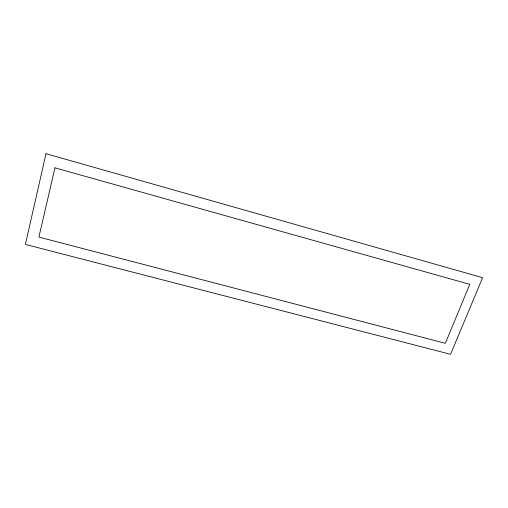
<?xml version="1.0" encoding="UTF-8"?>
<svg xmlns="http://www.w3.org/2000/svg" width="508" height="508" viewBox="0 0 508 508"><rect width="100%" height="100%" fill="white"/><g stroke="black" fill="none" stroke-linecap="round" stroke-linejoin="round"><path stroke-width="0.76" d="M45.999 153.702L25.4 244.418L450.558 354.298L482.6 277.685L45.999 153.702M54.953 167.824L38.894 237.096L445.345 343.313L469.767 284.34L54.953 167.824"/></g></svg>
